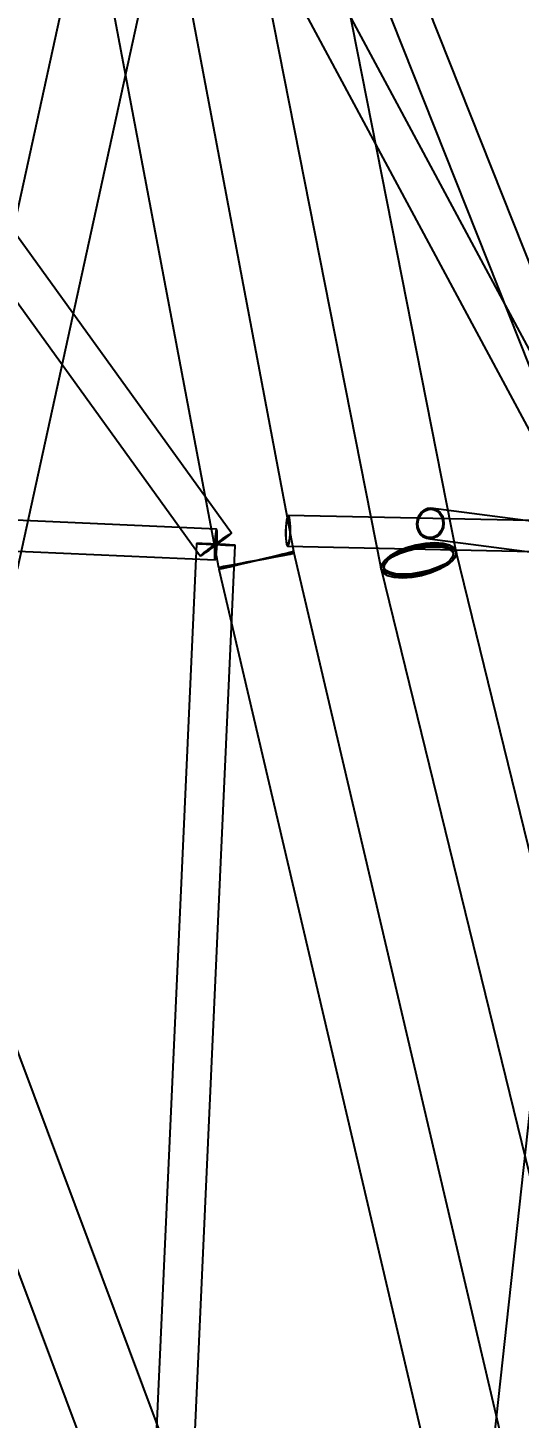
# Model space of a CAD drawing. Header units: millimetres. Extents: x -123812 to 252100, y -3000 to 639000.
# Drawn here: x 15087 to 21567, y 26196 to 44520 of the extents above; entities that cross this region are included whole.
import ezdxf

# ---------------------------------------------------------------- set-up
doc = ezdxf.new("R2010")
doc.units = ezdxf.units.MM
doc.layers.add('D-STR-DIM', color=7, linetype='Continuous', lineweight=13)
doc.layers.add('D-STR-STRC', color=7, linetype='Continuous', lineweight=25)
doc.styles.add('OpenSansCondensed-Light', font='OpenSansCondensed-Light.ttf')
doc.styles.add('TOWER_UNICODE', font='Arial Unicode.ttf')
doc.dimstyles.new('EZDXF', dxfattribs={"dimtxt": 0.25, "dimasz": 0.175, "dimexe": 0.375, "dimexo": 0.125, "dimgap": 0.1, "dimtad": 1, "dimlfac": 100, "dimzin": 12, "dimdsep": 46, "dimtxsty": 'OpenSansCondensed-Light', "dimblk": 'ARCHTICK', "dimcen": 2.5, "dimazin": 3, "dimtfac": 0.5, "dimtmove": 2, "dimatfit": 3})

# ---------------------------------------------------------------- blocks, each defined once
blk = doc.blocks.new('_ARCHTICK')
at = {"color": 0, "linetype": 'BYBLOCK', "const_width": 0.15}
blk.add_lwpolyline([(-0.5, -0.5), (0.5, 0.5)], dxfattribs=at)

msp = doc.modelspace()

# ---------------------------------------------------------------- linework, layer by layer
at = {"layer": 'D-STR-STRC'}
for points in [[(8534.5, 49792.1), (17360.8, 37560.8), (17371.8, 37565.9), (17396.1, 37580.8), (17431.9, 37604.4), (17476.9, 37635.3), (17528, 37671.1), (17581.7, 37709.7), (17634.4, 37748.2), (17682.4, 37784.1), (17722.5, 37814.9), (17751.9, 37838.5), (17768.7, 37853.4), (17771.7, 37858.5), (8945.4, 50089.7)], [(16717.8, 50197.7), (13958.5, 37597.7), (13974.8, 37550.6), (14023.8, 37500), (14102.3, 37449.4), (14204.9, 37402.3), (14324.7, 37361.8), (14453.3, 37330.8), (14582.2, 37311.3), (14702.5, 37304.6), (14805.9, 37311.3), (14885.5, 37330.8), (14935.9, 37361.8), (14953.5, 37402.3), (17712.8, 50002.3)], [(15220.1, 50005.6), (17601.7, 37405.6), (17618.7, 37408.8), (17668.6, 37418.2), (17747.9, 37433.1), (17851.3, 37452.7), (17971.6, 37475.4), (18100.8, 37499.8), (18230, 37524.2), (18350.4, 37547), (18453.8, 37566.6), (18533.1, 37581.6), (18583, 37591.1), (18600, 37594.4), (16218.4, 50194.4)], [(17254, 50002.3), (19742.4, 37402.3), (19767.5, 37361.8), (19824.8, 37330.8), (19910.5, 37311.3), (20018.7, 37304.6), (20142, 37311.3), (20272.1, 37330.8), (20400.1, 37361.8), (20517.2, 37402.3), (20615.5, 37449.4), (20688.2, 37500), (20730.5, 37550.6), (20739.4, 37597.7), (18251.1, 50197.7)], [(17786.2, 49906.2), (22686, 37577.4), (22702.4, 37543.6), (22734, 37517.7), (22778.7, 37501.4), (22833.4, 37495.8), (22894.4, 37501.4), (22957.6, 37517.7), (23018.6, 37543.6), (23073.3, 37577.4), (23117.9, 37616.7), (23149.4, 37658.9), (23165.7, 37701.1), (23165.7, 37740.4), (18265.9, 50069.2)], [(16027.3, 49768.7), (22525.4, 37679.2), (22540.1, 37683.3), (22568.9, 37695.4), (22609.8, 37714.6), (22660.2, 37739.6), (22716.5, 37768.7), (22774.9, 37800), (22831.5, 37831.3), (22882.3, 37860.4), (22924, 37885.4), (22953.6, 37904.6), (22969.2, 37916.7), (22969.7, 37920.8), (16471.6, 50010.3)], [(12354, 37737.9), (17557.4, 37506.7), (17562, 37513.6), (17566.9, 37533.9), (17571.7, 37566.1), (17576.2, 37608.2), (17580.1, 37657.1), (17582.9, 37709.7), (17584.7, 37762.2), (17585.2, 37811.2), (17584.4, 37853.2), (17582.4, 37885.5), (17579.3, 37905.8), (17575.3, 37912.7), (12371.9, 38143.9)], [(22931.8, 37861.7), (20401.9, 38190.5), (20355.4, 38183.6), (20311.7, 38163.3), (20273.7, 38131.1), (20244.1, 38089.1), (20224.8, 38040.2), (20217.1, 37987.7), (20221.7, 37935.2), (20238.1, 37886.3), (20265.3, 37844.3), (20301.4, 37812.1), (20343.9, 37791.8), (20390, 37784.9), (22919.9, 37456.1)], [(22757, 38003.2), (18521.9, 38092.7), (18513.6, 38085.8), (18505.6, 38065.5), (18498.5, 38033.2), (18492.6, 37991.1), (18488.5, 37942.1), (18486.3, 37889.5), (18486.3, 37837), (18488.4, 37788), (18492.5, 37745.9), (18498.4, 37713.6), (18505.5, 37693.3), (18513.5, 37686.4), (22748.7, 37596.8)], [(21683.7, 25382.5), (23038.8, 37772.4), (23030.2, 37776.1), (23005, 37781.4), (22964.9, 37788), (22912.6, 37795.3), (22851.7, 37803), (22786.3, 37810.5), (22721, 37817.3), (22660.1, 37822.9), (22607.8, 37826.9), (22567.7, 37829.1), (22542.4, 37829.4), (22533.8, 37827.6), (21178.7, 25437.6)], [(11512.6, 37321.7), (16195.3, 24821.7), (16215.5, 24827.8), (16266.7, 24845.6), (16345.4, 24873.9), (16446.4, 24910.9), (16562.6, 24953.9), (16686.2, 25000), (16808.7, 25046.1), (16921.8, 25089.1), (17017.9, 25126.1), (17090.2, 25154.4), (17134, 25172.2), (17146.2, 25178.3), (12463.6, 37678.3)], [(17267.3, 25459.5), (17820.7, 37698.3), (17812, 37700.2), (17786.7, 37702.7), (17746.4, 37705.8), (17693.8, 37709.1), (17632.6, 37712.4), (17566.9, 37715.6), (17501.3, 37718.3), (17440.1, 37720.5), (17387.5, 37722), (17347.2, 37722.6), (17321.8, 37722.4), (17313.2, 37721.2), (16759.8, 25482.5)], [(21527, 25116), (18595.4, 37616), (18578.6, 37612.1), (18529.2, 37600.6), (18450.6, 37582.2), (18348.1, 37558.2), (18228.8, 37530.3), (18100.8, 37500.2), (17972.8, 37470.2), (17853.6, 37442.2), (17751.1, 37418.2), (17672.5, 37399.7), (17623.1, 37388), (17606.3, 37384), (20537.9, 24884)], [(23798.2, 25116.6), (20735.2, 37616.6), (20708.5, 37665), (20649.8, 37702), (20563.3, 37725.3), (20454.8, 37733.3), (20331.7, 37725.3), (20202.5, 37702), (20075.9, 37665), (19960.5, 37616.6), (19864.2, 37560.4), (19793.6, 37500), (19753.5, 37439.6), (19746.6, 37383.4), (22809.6, 24883.4)]]:
    msp.add_lwpolyline(points, dxfattribs=at)
for points in [[(20574.7, 37987.7), (20567.1, 37935.2), (20547.8, 37886.3), (20518.1, 37844.3), (20480.1, 37812.1), (20436.4, 37791.8), (20390, 37784.9), (20343.9, 37791.8), (20301.4, 37812.1), (20265.3, 37844.3), (20238.1, 37886.3), (20221.7, 37935.2), (20217.1, 37987.7), (20224.8, 38040.2), (20244.1, 38089.1), (20273.7, 38131.1), (20311.7, 38163.3), (20355.4, 38183.6), (20401.9, 38190.5), (20447.9, 38183.6), (20490.5, 38163.3), (20526.5, 38131.1), (20553.7, 38089.1), (20570.1, 38040.2)], [(20560.6, 37987.7), (20553.6, 37939.3), (20535.8, 37894.3), (20508.5, 37855.6), (20473.5, 37825.9), (20433.2, 37807.2), (20390.4, 37800.8), (20348, 37807.2), (20308.8, 37825.9), (20275.6, 37855.6), (20250.5, 37894.3), (20235.4, 37939.3), (20231.2, 37987.7), (20238.2, 38036.1), (20256, 38081.1), (20283.3, 38119.8), (20318.3, 38149.5), (20358.6, 38168.2), (20401.4, 38174.5), (20443.8, 38168.2), (20483, 38149.5), (20516.3, 38119.8), (20541.3, 38081.1), (20556.4, 38036.1)], [(18486.3, 37889.5), (18486.3, 37837), (18488.4, 37788), (18492.5, 37745.9), (18498.4, 37713.6), (18505.5, 37693.3), (18513.5, 37686.4), (18521.7, 37693.3), (18529.7, 37713.6), (18536.9, 37745.9), (18542.7, 37788), (18546.8, 37837), (18549, 37889.5), (18549, 37942.1), (18546.9, 37991.1), (18542.8, 38033.2), (18537, 38065.5), (18529.8, 38085.8), (18521.9, 38092.7), (18513.6, 38085.8), (18505.6, 38065.5), (18498.5, 38033.2), (18492.6, 37991.1), (18488.5, 37942.1)], [(18488.8, 37889.5), (18488.8, 37841.1), (18490.7, 37796), (18494.5, 37757.2), (18499.9, 37727.5), (18506.5, 37708.8), (18513.8, 37702.4), (18521.4, 37708.8), (18528.8, 37727.5), (18535.3, 37757.2), (18540.7, 37796), (18544.5, 37841.1), (18546.5, 37889.5), (18546.5, 37938), (18544.6, 37983.1), (18540.8, 38021.9), (18535.4, 38051.6), (18528.9, 38070.3), (18521.5, 38076.7), (18513.9, 38070.3), (18506.6, 38051.6), (18500, 38021.9), (18494.6, 37983.1), (18490.8, 37938)], [(17550.8, 37709.7), (17498.2, 37671.1), (17450.2, 37635.3), (17410.1, 37604.4), (17380.6, 37580.8), (17363.8, 37565.9), (17360.8, 37560.8), (17371.8, 37565.9), (17396.1, 37580.8), (17431.9, 37604.4), (17476.9, 37635.3), (17528, 37671.1), (17581.7, 37709.7), (17634.4, 37748.2), (17682.4, 37784.1), (17722.5, 37814.9), (17751.9, 37838.5), (17768.7, 37853.4), (17771.7, 37858.5), (17760.7, 37853.4), (17736.5, 37838.5), (17700.6, 37814.9), (17655.6, 37784.1), (17604.5, 37748.2)], [(17552.4, 37709.7), (17504.9, 37674.9), (17461.6, 37642.6), (17425.5, 37614.8), (17398.9, 37593.5), (17383.8, 37580.1), (17381, 37575.5), (17391, 37580.1), (17412.8, 37593.5), (17445.1, 37614.8), (17485.7, 37642.6), (17531.8, 37674.9), (17580.2, 37709.7), (17627.7, 37744.4), (17671, 37776.7), (17707.1, 37804.5), (17733.7, 37825.9), (17748.8, 37839.3), (17751.5, 37843.8), (17741.6, 37839.3), (17719.7, 37825.9), (17687.4, 37804.5), (17646.8, 37776.7), (17600.8, 37744.4)], [(17549.7, 37709.7), (17547.9, 37657.1), (17547.4, 37608.2), (17548.2, 37566.1), (17550.2, 37533.9), (17553.4, 37513.6), (17557.4, 37506.7), (17562, 37513.6), (17566.9, 37533.9), (17571.7, 37566.1), (17576.2, 37608.2), (17580.1, 37657.1), (17582.9, 37709.7), (17584.7, 37762.2), (17585.2, 37811.2), (17584.4, 37853.2), (17582.4, 37885.5), (17579.3, 37905.8), (17575.3, 37912.7), (17570.7, 37905.8), (17565.8, 37885.5), (17560.9, 37853.2), (17556.4, 37811.2), (17552.6, 37762.2)], [(17551, 37709.7), (17549.4, 37661.3), (17548.9, 37616.2), (17549.7, 37577.4), (17551.5, 37547.7), (17554.4, 37529), (17558.1, 37522.7), (17562.3, 37529), (17566.8, 37547.7), (17571.3, 37577.4), (17575.5, 37616.2), (17579, 37661.3), (17581.6, 37709.7), (17583.3, 37758.1), (17583.7, 37803.2), (17583, 37841.9), (17581.1, 37871.6), (17578.3, 37890.3), (17574.6, 37896.7), (17570.3, 37890.3), (17565.8, 37871.6), (17561.3, 37841.9), (17557.2, 37803.2), (17553.7, 37758.1)], [(17566.9, 37704), (17501.3, 37707.2), (17440.1, 37710.5), (17387.5, 37713.8), (17347.2, 37716.8), (17321.8, 37719.4), (17313.2, 37721.2), (17321.8, 37722.4), (17347.2, 37722.6), (17387.5, 37722), (17440.1, 37720.5), (17501.3, 37718.3), (17566.9, 37715.6), (17632.6, 37712.4), (17693.8, 37709.1), (17746.4, 37705.8), (17786.7, 37702.7), (17812, 37700.2), (17820.7, 37698.3), (17812, 37697.2), (17786.7, 37697), (17746.4, 37697.6), (17693.8, 37699), (17632.6, 37701.2)], [(17566.9, 37704.6), (17507.7, 37707.4), (17452.6, 37710.4), (17405.2, 37713.4), (17368.8, 37716.1), (17346, 37718.4), (17338.2, 37720.1), (17346, 37721.1), (17368.8, 37721.3), (17405.2, 37720.8), (17452.6, 37719.5), (17507.7, 37717.5), (17566.9, 37715), (17626.1, 37712.1), (17681.3, 37709.1), (17728.7, 37706.2), (17765.1, 37703.4), (17787.9, 37701.1), (17795.7, 37699.4), (17787.9, 37698.4), (17765.1, 37698.2), (17728.7, 37698.8), (17681.3, 37700.1), (17626.1, 37702.1)], [(18100.8, 37500.2), (17971.6, 37475.8), (17851.3, 37453), (17747.9, 37433.4), (17668.6, 37418.4), (17618.7, 37408.9), (17601.7, 37405.6), (17618.7, 37408.8), (17668.6, 37418.2), (17747.9, 37433.1), (17851.3, 37452.7), (17971.6, 37475.4), (18100.8, 37499.8), (18230, 37524.2), (18350.4, 37547), (18453.8, 37566.6), (18533.1, 37581.6), (18583, 37591.1), (18600, 37594.4), (18583, 37591.2), (18533.1, 37581.8), (18453.8, 37566.9), (18350.4, 37547.3), (18230, 37524.6)], [(18100.8, 37500.2), (17972.8, 37470.2), (17853.6, 37442.2), (17751.1, 37418.2), (17672.5, 37399.7), (17623.1, 37388), (17606.3, 37384), (17623.1, 37387.9), (17672.5, 37399.4), (17751.1, 37417.8), (17853.6, 37441.8), (17972.8, 37469.7), (18100.8, 37499.8), (18228.8, 37529.8), (18348.1, 37557.8), (18450.6, 37581.8), (18529.2, 37600.3), (18578.6, 37612), (18595.4, 37616), (18578.6, 37612.1), (18529.2, 37600.6), (18450.6, 37582.2), (18348.1, 37558.2), (18228.8, 37530.3)], [(18100.8, 37500.2), (17981.8, 37477.7), (17870.9, 37456.7), (17775.7, 37438.7), (17702.6, 37424.8), (17656.7, 37416.1), (17641, 37413.1), (17656.7, 37416), (17702.6, 37424.6), (17775.7, 37438.4), (17870.9, 37456.4), (17981.8, 37477.3), (18100.8, 37499.8), (18219.9, 37522.3), (18330.8, 37543.3), (18426, 37561.3), (18499.1, 37575.2), (18545, 37583.9), (18560.7, 37586.9), (18545, 37584), (18499.1, 37575.4), (18426, 37561.6), (18330.8, 37543.6), (18219.9, 37522.7)], [(18100.8, 37500.2), (17982.9, 37472.6), (17873, 37446.8), (17778.7, 37424.6), (17706.2, 37407.6), (17660.7, 37396.8), (17645.2, 37393.1), (17660.7, 37396.7), (17706.2, 37407.3), (17778.7, 37424.3), (17873, 37446.4), (17982.9, 37472.1), (18100.8, 37499.8), (18218.8, 37527.4), (18328.7, 37553.2), (18423, 37575.4), (18495.4, 37592.4), (18541, 37603.2), (18556.5, 37606.9), (18541, 37603.3), (18495.4, 37592.7), (18423, 37575.7), (18328.7, 37553.6), (18218.8, 37527.9)], [(20688.2, 37500), (20615.5, 37449.4), (20517.2, 37402.3), (20400.1, 37361.8), (20272.1, 37330.8), (20142, 37311.3), (20018.7, 37304.6), (19910.5, 37311.3), (19824.8, 37330.8), (19767.5, 37361.8), (19742.4, 37402.3), (19751.3, 37449.4), (19793.6, 37500), (19866.4, 37550.6), (19964.7, 37597.7), (20081.8, 37638.2), (20209.7, 37669.2), (20339.8, 37688.7), (20463.2, 37695.4), (20571.4, 37688.7), (20657.1, 37669.2), (20714.4, 37638.2), (20739.4, 37597.7), (20730.5, 37550.6)], [(20688.2, 37500), (20617.6, 37439.6), (20521.4, 37383.4), (20406, 37335), (20279.3, 37298), (20150.1, 37274.7), (20027, 37266.7), (19918.5, 37274.7), (19832, 37298), (19773.4, 37335), (19746.6, 37383.4), (19753.5, 37439.6), (19793.6, 37500), (19864.2, 37560.4), (19960.5, 37616.6), (20075.9, 37665), (20202.5, 37702), (20331.7, 37725.3), (20454.8, 37733.3), (20563.3, 37725.3), (20649.8, 37702), (20708.5, 37665), (20735.2, 37616.6), (20728.3, 37560.4)], [(20653, 37500), (20586, 37453.4), (20495.4, 37410), (20387.5, 37372.7), (20269.6, 37344.1), (20149.8, 37326.1), (20036.2, 37320), (19936.5, 37326.1), (19857.5, 37344.1), (19804.7, 37372.7), (19781.7, 37410), (19789.9, 37453.4), (19828.8, 37500), (19895.9, 37546.6), (19986.4, 37590), (20094.3, 37627.3), (20212.2, 37655.9), (20332, 37673.9), (20445.7, 37680), (20545.4, 37673.9), (20624.3, 37655.9), (20677.1, 37627.3), (20700.2, 37590), (20692, 37546.6)], [(20653, 37500), (20588, 37444.4), (20499.3, 37392.5), (20393, 37348), (20276.3, 37313.9), (20157.2, 37292.4), (20043.9, 37285.1), (19943.9, 37292.4), (19864.2, 37313.9), (19810.2, 37348), (19785.5, 37392.5), (19791.9, 37444.4), (19828.8, 37500), (19893.9, 37555.6), (19982.6, 37607.5), (20088.9, 37652), (20205.5, 37686.1), (20324.6, 37707.6), (20438, 37714.9), (20537.9, 37707.6), (20617.6, 37686.1), (20671.6, 37652), (20696.3, 37607.5), (20690, 37555.6)]]:
    msp.add_lwpolyline(points, close=True, dxfattribs=at)

# ---------------------------------------------------------------- dimensions: what is measured, and where the dimension line sits
at = {"layer": 'D-STR-DIM'}
for base, p2 in [((187000, 0), (0, 450000)), ((250000, 0), (0, 375000)), ((124000, 0), (0, 350000))]:
    msp.add_linear_dim(base=base, p1=(0, 0), p2=p2, angle=90, dimstyle='EZDXF', override={"dimtxt": 8400, "dimasz": 3750, "dimexe": 2100, "dimexo": 1800, "dimgap": 2100, "dimtad": 1, "dimdec": 0, "dimlfac": 1, "dimlunit": 2, "dimtxsty": 'TOWER_UNICODE', "dimclrd": 7, "dimclre": 7, "dimclrt": 7}, dxfattribs=at).render()

doc.saveas('drawing.dxf')
